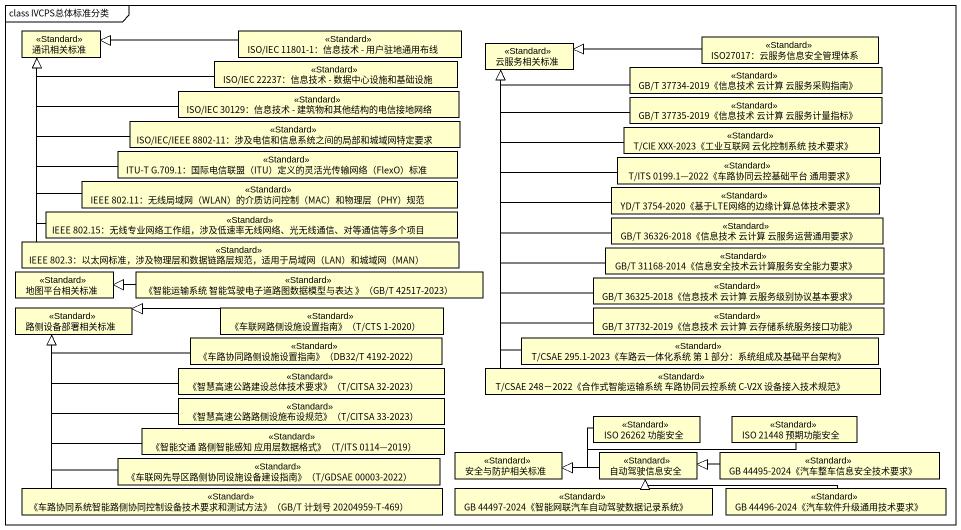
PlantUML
@startuml
mainframe class IVCPS总体标准分类
hide circle
hide empty members
class 通讯相关标准 <<Standard>>
class "ISO/IEC 11801-1：信息技术 - 用户驻地通用布线" as ISO_IEC_11801_1_信息技术 <<Standard>>
class 云服务相关标准 <<Standard>>
class "ISO27017：云服务信息安全管理体系" as ISO27017_云服务信息安全管理体系 <<Standard>>
class "ISO/IEC 30129：信息技术 - 建筑物和其他结构的电信接地网络" as ISO_IEC_30129_信息技术 <<Standard>>
class "ISO/IEC 22237：信息技术 - 数据中心设施和基础设施" as ISO_IEC_22237_信息技术 <<Standard>>
class "GB/T 37734-2019《信息技术 云计算 云服务采购指南》" as GB_T_37734_2019_信息技术_云计算 <<Standard>>
class "GB/T 37735-2019《信息技术 云计算 云服务计量指标》" as GB_T_37735_2019_信息技术_云计算 <<Standard>>
class "ISO/IEC/IEEE 8802-11：涉及电信和信息系统之间的局部和城域网特定要求" as ISO_IEC_IEEE_8802_11 <<Standard>>
class "T/CIE XXX-2023《工业互联网 云化控制系统 技术要求》" as T_CIE_XXX_2023_工业互联网_云化控制系统 <<Standard>>
class "ITU-T G.709.1：国际电信联盟（ITU）定义的灵活光传输网络（FlexO）标准" as ITU_T_G_709_1_国际电信联盟_ITU <<Standard>>
class "T/ITS 0199.1—2022《车路协同云控基础平台 通用要求》" as T_ITS_0199_1_2022 <<Standard>>
class "IEEE 802.15：无线专业网络工作组，涉及低速率无线网络、光无线通信、对等通信等多个项目" as IEEE_802_15_无线专业网络工作组 <<Standard>>
class "IEEE 802.11：无线局域网（WLAN）的介质访问控制（MAC）和物理层（PHY）规范" as IEEE_802_11_无线局域网_WLAN <<Standard>>
class "YD/T 3754-2020《基于LTE网络的边缘计算总体技术要求》" as YD_T_3754_2020 <<Standard>>
class "IEEE 802.3：以太网标准，涉及物理层和数据链路层规范，适用于局域网（LAN）和城域网（MAN）" as IEEE_802_3_以太网标准 <<Standard>>
class "GB/T 31168-2014《信息安全技术云计算服务安全能力要求》" as GB_T_31168_2014 <<Standard>>
class "GB/T 36326-2018《信息技术 云计算 云服务运营通用要求》" as GB_T_36326_2018_信息技术_云计算 <<Standard>>
class 地图平台相关标准 <<Standard>>
class "《智能运输系统 智能驾驶电子道路图数据模型与表达 》（GB/T 42517-2023）" as 智能运输系统_智能驾驶电子道路图数据模型与表达_GB <<Standard>>
class "GB/T 36325-2018《信息技术 云计算 云服务级别协议基本要求》" as GB_T_36325_2018_信息技术_云计算 <<Standard>>
class 路侧设备部署相关标准 <<Standard>>
class "《车联网路侧设施设置指南》（T/CTS 1-2020）" as 车联网路侧设施设置指南_T_CTS_1_2020 <<Standard>>
class "GB/T 37732-2019《信息技术 云计算 云存储系统服务接口功能》" as GB_T_37732_2019_信息技术_云计算 <<Standard>>
class "《智慧高速公路建设总体技术要求》（T/CITSA 32-2023）" as 智慧高速公路建设总体技术要求_T_CITSA_32 <<Standard>>
class "《车路协同路侧设施设置指南》（DB32/T 4192-2022）" as 车路协同路侧设施设置指南_DB32_T_4192 <<Standard>>
class "T/CSAE 248－2022《合作式智能运输系统 车路协同云控系统 C-V2X 设备接入技术规范》" as T_CSAE_248_2022_合作式智能运输系统 <<Standard>>
class "T/CSAE 295.1-2023《车路云一体化系统 第 1 部分：系统组成及基础平台架构》" as T_CSAE_295_1_2023_车路云一体化系统 <<Standard>>
class "《智慧高速公路路侧设施布设规范》（T/CITSA 33-2023）" as 智慧高速公路路侧设施布设规范_T_CITSA_33 <<Standard>>
class "《智能交通 路侧智能感知 应用层数据格式》（T/ITS 0114—2019）" as 智能交通_路侧智能感知_应用层数据格式_T_ITS <<Standard>>
class "ISO 26262 功能安全" as ISO_26262_功能安全 <<Standard>>
class "ISO 21448 预期功能安全" as ISO_21448_预期功能安全 <<Standard>>
class "《车联网先导区路侧协同设施设备建设指南》（T/GDSAE 00003-2022）" as 车联网先导区路侧协同设施设备建设指南_T_GDSAE <<Standard>>
class 安全与防护相关标准 <<Standard>>
class 自动驾驶信息安全 <<Standard>>
class "GB 44495-2024《汽车整车信息安全技术要求》" as GB_44495_2024_汽车整车信息安全技术要求 <<Standard>>
class "《车路协同系统智能路侧协同控制设备技术要求和测试方法》（GB/T 计划号 20204959-T-469）" as 车路协同系统智能路侧协同控制设备技术要求和测试方法 <<Standard>>
class "GB 44497-2024《智能网联汽车自动驾驶数据记录系统》" as GB_44497_2024 <<Standard>>
class "GB 44496-2024《汽车软件升级通用技术要求》" as GB_44496_2024_汽车软件升级通用技术要求 <<Standard>>
ISO_IEC_11801_1_信息技术 -left-|> 通讯相关标准
ISO27017_云服务信息安全管理体系 -left-|> 云服务相关标准
ISO_IEC_30129_信息技术 -left-|> 通讯相关标准
ISO_IEC_22237_信息技术 -left-|> 通讯相关标准
GB_T_37734_2019_信息技术_云计算 -left-|> 云服务相关标准
GB_T_37735_2019_信息技术_云计算 -left-|> 云服务相关标准
ISO_IEC_IEEE_8802_11 -left-|> 通讯相关标准
T_CIE_XXX_2023_工业互联网_云化控制系统 -left-|> 云服务相关标准
ITU_T_G_709_1_国际电信联盟_ITU -left-|> 通讯相关标准
T_ITS_0199_1_2022 -left-|> 云服务相关标准
IEEE_802_15_无线专业网络工作组 -up-|> 通讯相关标准
IEEE_802_11_无线局域网_WLAN -up-|> 通讯相关标准
YD_T_3754_2020 -up-|> 云服务相关标准
IEEE_802_3_以太网标准 -up-|> 通讯相关标准
GB_T_31168_2014 -up-|> 云服务相关标准
GB_T_36326_2018_信息技术_云计算 -up-|> 云服务相关标准
智能运输系统_智能驾驶电子道路图数据模型与表达_GB -left-|> 地图平台相关标准
GB_T_36325_2018_信息技术_云计算 -up-|> 云服务相关标准
车联网路侧设施设置指南_T_CTS_1_2020 -left-|> 路侧设备部署相关标准
GB_T_37732_2019_信息技术_云计算 -up-|> 云服务相关标准
智慧高速公路建设总体技术要求_T_CITSA_32 -left-|> 路侧设备部署相关标准
车路协同路侧设施设置指南_DB32_T_4192 -left-|> 路侧设备部署相关标准
T_CSAE_248_2022_合作式智能运输系统 -up-|> 云服务相关标准
T_CSAE_295_1_2023_车路云一体化系统 -up-|> 云服务相关标准
智慧高速公路路侧设施布设规范_T_CITSA_33 -left-|> 路侧设备部署相关标准
智能交通_路侧智能感知_应用层数据格式_T_ITS -left-|> 路侧设备部署相关标准
ISO_26262_功能安全 -left-|> 安全与防护相关标准
ISO_21448_预期功能安全 -left-|> 安全与防护相关标准
车联网先导区路侧协同设施设备建设指南_T_GDSAE -up-|> 路侧设备部署相关标准
自动驾驶信息安全 -left-|> 安全与防护相关标准
GB_44495_2024_汽车整车信息安全技术要求 -left-|> 自动驾驶信息安全
车路协同系统智能路侧协同控制设备技术要求和测试方法 -up-|> 路侧设备部署相关标准
GB_44497_2024 -right-|> 自动驾驶信息安全
GB_44496_2024_汽车软件升级通用技术要求 -left-|> 自动驾驶信息安全
@enduml
